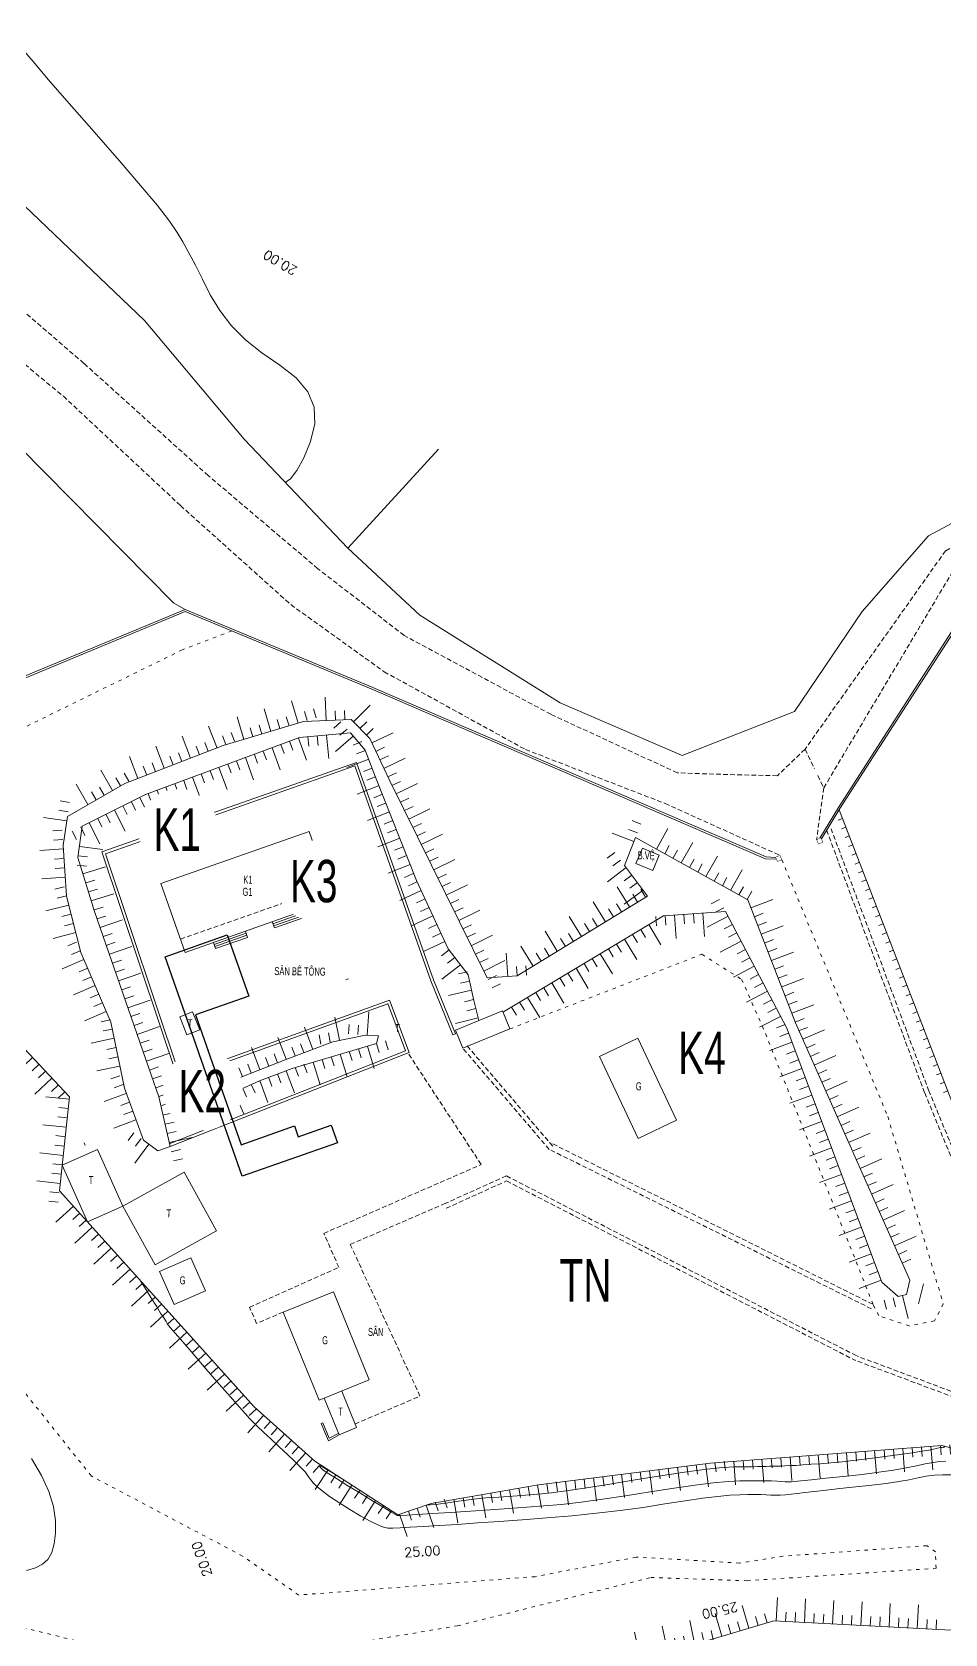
# Model space of a CAD drawing. Header units: inches. Extents: x 496359 to 501064, y 2374078 to 2377203.
# Drawn here: x 500433.3 to 500530.2, y 2376562.2 to 2376732.3 of the extents above; entities that cross this region are included whole.
import ezdxf
from ezdxf.enums import TextEntityAlignment as Align

# ---------------------------------------------------------------- set-up
doc = ezdxf.new("R2010")
doc.units = ezdxf.units.IN
doc.header["$MEASUREMENT"] = 0
doc.linetypes.add('ACAD_ISO03W100', pattern=[30, 12, -18])
doc.linetypes.add('DASHED', pattern=[0.75, 0.5, -0.25])
for name, color, linetype in [('chu', 6, 'Continuous'), ('MANH', 147, 'Continuous'), ('NOI', 2, 'Continuous'), ('rover 2', 4, 'Continuous'), ('tl', 8, 'Continuous')]:
    doc.layers.add(name, color=color, linetype=linetype)
for name, color, linetype, lineweight in [('EG Text2', 7, 'Continuous', 18), ('ISO', 252, 'Continuous', 20), ('LC Net dam 1', 30, 'Continuous', 30), ('LC Net manh', 239, 'Continuous', 5), ('manh1', 67, 'Continuous', 13)]:
    doc.layers.add(name, color=color, linetype=linetype, lineweight=lineweight)
doc.styles.add('EG Hai', font='')
doc.styles.get("Standard").update_dxf_attribs({"font": 'vnsimli.shx', "height": 2})
doc.styles.add('style1', font='')
doc.styles.get('EG Hai').set_extended_font_data('.VnArial NarrowH')
doc.styles.get('style1').set_extended_font_data('.VnAvantH')

# ---------------------------------------------------------------- blocks, each defined once
blk = doc.blocks.new('1')
at = {"layer": 'tl', "color": 250, "lineweight": 0}
blk.add_line((0, -0.5), (0, 0), dxfattribs=at)
blk = doc.blocks.new('t2')
at = {"layer": 'tl', "color": 250, "lineweight": 0}
for p, q in [((-2, 0), (-2, -1)), ((-1, 0), (-1, -1)), ((0, 0), (0, -2.5))]:
    blk.add_line(p, q, dxfattribs=at)
blk = doc.blocks.new('t1')
at = {"layer": 'tl', "color": 250, "lineweight": 0}
for p, q in [((0, 0), (0, 2.5)), ((-2, 0), (-2, 1)), ((-1, 0), (-1, 1))]:
    blk.add_line(p, q, dxfattribs=at)
blk = doc.blocks.new('Nền HT mới')
at = {"layer": 'MANH', "color": 2, "lineweight": 0}
for p, q in [((589.85, 308.36, 0.88), (586.06, 317.72, 0.4)), ((584.52, 306.2, 0.88), (580.73, 315.56, 0.4))]:
    blk.add_line(p, q, dxfattribs=at)
at = {"layer": 'MANH', "lineweight": 0, "elevation": -28.38}
for points in [[(587.58, 396.68), (576.56, 408.25), (565.98, 420.87), (552.45, 433.82), (545.47, 439.65), (534.2, 448.08), (522.05, 458.21), (507.62, 465.22), (499.18, 470.18)], [(494.67, 465.55), (501.94, 458.69), (511.73, 449.93), (522.84, 440), (535.93, 428.75), (543.69, 422.09), (549.92, 410.25), (569.09, 390.84), (570.31, 390.17)], [(682.72, 429.33), (688.05, 420.57), (682.45, 412.59), (663.97, 405.91), (649.22, 397.99), (642.18, 389.96), (635, 379.34), (623.08, 374.67), (610.14, 380.27), (595.24, 389.59), (587.58, 396.68), (597.22, 407.19)]]:
    blk.add_lwpolyline(points, dxfattribs=at)
at = {"layer": 'MANH', "color": 31, "linetype": 'DASHED', "lineweight": 0, "elevation": -28.38}
for points in [[(636.12, 375.34), (633.18, 372.53), (628.68, 372.63), (622.56, 372.83), (609.13, 379.05), (593.55, 387.42), (584.4, 394.51), (572.76, 404.4), (559.56, 416.32), (547.69, 426.57), (540.15, 432.89), (527.77, 444.23), (515.56, 454.48), (506.32, 462.85), (498.89, 468.98)], [(496.12, 465.96), (503.21, 459.55), (512.72, 451.04), (524.41, 440.99), (537.44, 429.7), (544.63, 423.4), (557.38, 412.82), (569.81, 401.22), (581.52, 390.7), (591.44, 383.57), (606.44, 375.31), (621.26, 369.58), (633.45, 364.07)]]:
    blk.add_lwpolyline(points, dxfattribs=at)
at = {"layer": 'MANH', "color": 4, "lineweight": 0, "elevation": -28.38}
for points in [[(757.38, 324), (747.08, 358.43), (737.02, 396.25), (743.94, 407.46), (751.11, 414.41), (756.41, 419.73), (748.14, 434.14), (724.17, 423.16), (706.08, 415.01), (686.91, 406.68), (679.5, 403.63), (654.86, 392.76), (639.66, 369.15), (637.68, 365.88)], [(757.19, 323.94), (746.89, 358.37), (736.81, 396.28), (743.79, 407.59), (750.97, 414.55), (756.16, 419.76), (748.05, 433.88), (724.26, 422.98), (706.16, 414.83), (686.99, 406.5), (679.58, 403.44), (654.99, 392.6), (639.82, 369.04), (637.87, 365.81)], [(633.09, 363.65), (631.92, 363.71), (590.31, 381.65), (570.31, 389.96), (546.37, 380.02), (500.83, 381.08), (469.76, 381.73), (437.99, 383.18), (433.69, 383.68), (421.23, 382.42), (376.21, 378.38), (371.61, 378.83)], [(633, 363.85), (631.98, 363.91), (590.23, 381.9), (570.31, 390.17), (546.33, 380.22), (500.83, 381.28), (469.77, 381.93), (438.01, 383.38), (433.69, 383.88), (421.21, 382.62), (376.22, 378.58), (371.63, 379.03)]]:
    blk.add_lwpolyline(points, dxfattribs=at)
at = {"layer": 'MANH', "color": 3, "linetype": 'DASHED', "lineweight": 0, "elevation": -28.38}
for points in [[(637.47, 372.55), (638.11, 371.25), (652.27, 395.01), (664.93, 401.34), (684.13, 409.74), (691.79, 414.17), (692.92, 419.79), (685.68, 431.22)], [(683.94, 430.13), (690.12, 420), (689.54, 416.29), (683.13, 411.63), (664.14, 403.23), (651.03, 396.41), (636.12, 375.34), (637.11, 373.29)], [(638.11, 371.25), (637.35, 365.74)], [(580.73, 315.56), (577.89, 314.36), (577.14, 316.08), (586.63, 320.32), (585.03, 323.93), (601.74, 331.24), (593.96, 343.08)], [(588.34, 303.68), (595.24, 306.64), (587.84, 322.75), (597.8, 327.05)]]:
    blk.add_lwpolyline(points, dxfattribs=at)
at = {"layer": 'MANH', "color": 2, "linetype": 'ACAD_ISO03W100', "lineweight": 0, "ltscale": 0.03, "elevation": -28.38}
for points in [[(575.28, 387.9), (570.01, 385.9), (546.85, 374.52), (543.13, 366.07), (541.52, 354.73), (548.02, 345.3)], [(633.65, 363.61), (644.91, 336.32), (650.8, 316.43), (649.86, 314.65), (647.18, 314.09), (643.96, 315.19), (643.35, 316.37)], [(604.78, 345.64), (625.17, 353.56), (625.17, 353.56), (629.39, 350.9), (631.92, 345.15), (643.35, 316.37)], [(506.12, 279.04), (507, 285.58), (511.12, 289.4), (520.38, 290.38), (548.7, 283.13), (563.38, 279.54)], [(574.94, 278.17), (599.22, 282.25), (619.75, 287.38), (629.96, 287.04), (650.03, 288.36), (649.97, 290.11), (649.07, 290.76), (633.76, 289.64), (629.18, 288.91), (618.2, 289.55), (607.48, 287.47), (582.37, 285.52), (576.41, 289.65), (560.34, 298.17), (551.5, 309.25)]]:
    blk.add_lwpolyline(points, dxfattribs=at)
at = {"layer": 'MANH', "color": 2, "lineweight": 0, "elevation": -28.38}
for points in [[(604.09, 347.44), (621.09, 357.65), (627.69, 358.1), (634.17, 345.72), (644.27, 318.75), (646, 317.21), (646.88, 317.43), (647.25, 318.94), (635.12, 346.28), (630.06, 359.33), (618.13, 365.95), (616.97, 362.98), (619.39, 359.75), (605.55, 351.27), (602.37, 351.05), (592.04, 371.98), (589.92, 376.48), (587.93, 378.5), (582.89, 378.28), (574.36, 375.72), (563.91, 371.71), (557.82, 368.21), (557.36, 365.13), (557.71, 359.72), (559.25, 353.74), (562.43, 346.34), (563.87, 339.33), (565.87, 333.84), (567.42, 332.68), (568.71, 333.15), (567.51, 338.42), (566.71, 340.75), (560.69, 358.11), (558.93, 363.83), (559.37, 367.16), (566.1, 370.52), (582.45, 376.57), (587.85, 377.08), (589.43, 375.25), (590.53, 372.39), (594.86, 361.4), (598.24, 354.15), (600.36, 351.37), (600.95, 348.67), (601.5, 346.54)], [(596.66, 350.84), (588.49, 373.94), (561.48, 364.43), (569.57, 340.28), (591.84, 348.31)], [(596.38, 350.74), (588.31, 373.56), (561.86, 364.24), (569.75, 340.67), (591.73, 348.6)], [(639.75, 368.92), (657.66, 322.53)], [(567.73, 361.07), (583.47, 366.61)], [(586.04, 359.3), (583.47, 366.61)], [(618.16, 363.2), (618.85, 364.85)], [(618.85, 364.85), (620.65, 364.1)], [(619.97, 362.45), (620.65, 364.1)], [(619.97, 362.45), (618.16, 363.2)], [(570.3, 353.76), (567.73, 361.07)], [(570.3, 353.76), (586.04, 359.3)], [(579.62, 356.8), (583.01, 357.99)], [(579.7, 356.58), (583.09, 357.77)], [(579.78, 356.36), (583.16, 357.55)], [(583.16, 357.55), (582.93, 358.2)], [(573.39, 354.61), (576.79, 355.8)], [(573.46, 354.39), (576.86, 355.58)], [(576.94, 355.36), (576.71, 356.02)], [(579.78, 356.36), (579.55, 357.01)], [(573.54, 354.17), (573.31, 354.82)], [(573.54, 354.17), (576.94, 355.36)], [(587.38, 350.85), (587.66, 350.96)], [(596.38, 350.74), (598.73, 345.01)], [(596.66, 350.85), (599, 345.12)], [(569.74, 346.91), (571.1, 347.44)], [(571.1, 347.44), (571.85, 345.54)], [(591.73, 348.6), (592.01, 348.7)], [(591.84, 348.32), (593.71, 343.31)], [(592.01, 348.7), (594.1, 343.14)], [(599, 345.52), (604, 347.56)], [(604, 347.56), (604.78, 345.64)], [(656.02, 299.98), (650.64, 301.41), (626.07, 299.54), (607.83, 297.22), (596.41, 295.24), (592.88, 294.03), (584.07, 299.72), (577.63, 305.49), (556.96, 328.45), (558.04, 338.43), (550.52, 346.38), (548.02, 345.3), (543.03, 343.85), (539.45, 342.24), (510.91, 324.22), (500.06, 320.67), (471.19, 305.87), (467.42, 308.85), (458.93, 320.65), (458.93, 320.65)], [(569.74, 346.91), (570.49, 345.01)], [(570.49, 345.01), (571.85, 345.54)], [(599, 345.52), (599.78, 343.6)], [(599.78, 343.6), (604.78, 345.64)], [(598.73, 345.01), (599, 345.12)], [(614.29, 342.7), (618.38, 344.64)], [(618.38, 344.64), (622.49, 335.94)], [(593.71, 343.31), (568.6, 333.43)], [(593.82, 343.03), (568.71, 333.15)], [(593.82, 343.03), (594.1, 343.14)], [(614.29, 342.7), (618.4, 334)], [(618.4, 334), (622.49, 335.94)], [(559.6, 333.54), (559.71, 333.26)], [(557.26, 331.17), (561.02, 332.85)], [(563.69, 326.82), (561.02, 332.85)], [(559.93, 325.15), (557.26, 331.17)], [(563.69, 326.82), (570.22, 330.42)], [(573.65, 324.18), (570.22, 330.42)], [(559.93, 325.15), (563.69, 326.82)], [(567.13, 320.59), (563.69, 326.82)], [(567.13, 320.59), (573.65, 324.18)], [(567.6, 319.88), (570.92, 321.34)], [(567.6, 319.88), (569.14, 316.38)], [(570.92, 321.34), (572.46, 317.84)], [(569.14, 316.38), (572.46, 317.84)], [(580.73, 315.56), (586.06, 317.72)], [(584.52, 306.2), (589.85, 308.36)], [(588.49, 303.32), (586.65, 302.52), (585.07, 306.43)], [(588.49, 303.32), (586.93, 307.18)], [(584.74, 303.74), (584.92, 303.82)], [(586.65, 302.52), (585.51, 301.89), (584.74, 303.74)], [(586.56, 302.69), (585.61, 302.18), (584.92, 303.82)], [(658.36, 281.44), (632.8, 282.78), (625.21, 280.53), (608.28, 277), (578.49, 264.79), (572.14, 262.91), (567.8, 261.93), (542.34, 270.36), (534.95, 275.68), (528.16, 278.52), (514.56, 274.84), (513.91, 262.21), (513.22, 257.54), (510.32, 252.82), (504.11, 250.7), (493.11, 257.85), (486.99, 259.93), (483.69, 268.79), (483.69, 268.79), (483.69, 268.79)]]:
    blk.add_lwpolyline(points, dxfattribs=at)
at = {"layer": 'MANH', "color": 4, "lineweight": 0, "const_width": 0.05, "elevation": -28.38}
for points in [[(637.55, 365.28), (638.01, 365.48), (637.81, 365.94), (637.35, 365.74)], [(633.19, 363.42), (633.65, 363.61), (633.45, 364.07), (632.99, 363.87)]]:
    blk.add_lwpolyline(points, close=True, dxfattribs=at)
at = {"layer": 'MANH', "color": 5, "linetype": 'DASHED', "lineweight": 0, "elevation": -28.38}
for points in [[(657.88, 316.89), (648.81, 338.87), (638.42, 366.72)], [(658.32, 317.16), (649.27, 339.05), (638.89, 366.89)], [(609.33, 333.18), (600.16, 343.93)], [(608.95, 332.85), (599.78, 343.6)], [(609.34, 333.43), (643.35, 316.37)], [(643.18, 315.92), (608.95, 332.85)], [(597.8, 327.05), (604.42, 330.03), (641.61, 310.91)], [(598.01, 326.59), (604.43, 329.49), (641.42, 310.45)], [(656.44, 294.93), (655.84, 296.71), (656.3, 298.87), (654.97, 304.16), (653.42, 305.96), (641.44, 310.45)], [(656.91, 295.09), (656.36, 296.74), (656.81, 298.88), (655.42, 304.4), (653.72, 306.38), (641.61, 310.91)]]:
    blk.add_lwpolyline(points, dxfattribs=at)
at = {"layer": 'MANH', "color": 2, "linetype": 'DASHED', "lineweight": 0, "elevation": -28.38}
blk.add_lwpolyline([(569.8, 355.17), (585.55, 360.71)], dxfattribs=at)
at = {"layer": 'MANH', "color": 2, "lineweight": 0, "elevation": -28.38}
blk.add_lwpolyline([(572.99, 339.25), (581.1, 342.43), (585.99, 344.28), (589.45, 344.99), (590.82, 344.89), (590.61, 344.1), (587.52, 343.18), (581.67, 341.43), (578.2, 340.14), (574.14, 338.28), (572.3, 337.73), (571.61, 338.25)], close=True, dxfattribs=at)
at = {"layer": 'manh1', "lineweight": 0, "elevation": -28.38}
for points in [[(580.93, 403.66), (581.49, 404.05), (582.17, 404.94), (582.9, 406.28), (583.62, 408.02), (584.07, 409.9), (583.99, 411.68), (583.34, 413.31), (582.11, 414.78), (580.36, 416.12), (578.45, 417.42), (576.72, 418.82), (575.23, 420.32), (573.99, 421.92), (572.98, 423.61), (572.14, 425.26), (571.39, 426.75), (570.7, 428.07), (570.07, 429.21), (569.46, 430.23), (568.64, 431.42), (567.36, 433.07), (565.58, 435.21), (563.32, 437.85), (560.65, 440.91), (558, 443.93), (555.81, 446.44), (554.16, 448.36), (553.05, 449.69)], [(651.61, 298.3), (650.72, 298.3), (649.85, 298.25), (648.99, 298.14), (648.13, 297.97), (647.19, 297.77), (646.06, 297.58), (644.73, 297.38), (643.2, 297.19), (641.51, 297), (639.83, 296.83), (638.36, 296.67), (637.11, 296.53), (636.09, 296.41), (635.29, 296.31), (634.63, 296.22), (634.03, 296.17), (633.48, 296.13), (632.97, 296.13), (632.5, 296.14), (632, 296.16), (631.43, 296.18), (630.78, 296.19), (630.04, 296.19), (629.19, 296.17), (628.15, 296.12), (626.85, 296), (625.26, 295.8), (623.39, 295.53), (621.24, 295.19), (618.92, 294.83), (616.49, 294.5), (613.97, 294.2), (611.37, 293.94), (608.71, 293.71), (606.1, 293.51), (603.64, 293.33), (601.34, 293.17), (599.22, 293.02), (597.29, 292.9), (595.6, 292.8), (594.21, 292.72), (593.12, 292.66), (592.34, 292.62), (591.83, 292.62), (591.38, 292.71), (590.76, 292.96), (589.96, 293.35), (588.95, 293.91), (587.78, 294.61), (586.62, 295.34), (585.63, 296), (584.85, 296.57), (584.28, 297.05), (583.9, 297.44), (583.64, 297.77), (583.44, 298.04), (583.27, 298.28), (583.14, 298.47), (583.01, 298.63), (582.82, 298.85), (582.46, 299.22), (581.91, 299.75), (581.19, 300.44), (580.3, 301.26), (579.4, 302.1), (578.63, 302.82), (577.99, 303.42), (577.5, 303.9), (577.13, 304.28), (576.7, 304.75), (576.03, 305.49), (575.11, 306.55), (573.93, 307.91), (572.53, 309.52), (571.16, 311.12), (570.05, 312.4), (569.25, 313.33), (568.75, 313.91), (568.54, 314.16), (568.44, 314.3), (568.28, 314.55), (568.03, 314.94), (567.69, 315.47), (567.25, 316.18), (566.66, 317.12), (565.88, 318.39), (565.62, 318.83)], [(650.92, 301.34), (650.92, 301.33), (650.92, 301.29), (650.92, 301.27), (650.92, 301.24), (650.91, 301.22), (650.89, 301.21), (650.85, 301.21), (650.81, 301.2), (650.75, 301.21), (650.66, 301.2), (650.52, 301.18), (650.33, 301.14), (650.08, 301.09), (649.75, 301.01), (649.26, 300.91), (648.51, 300.79), (647.48, 300.63), (646.17, 300.44), (644.63, 300.23), (643.01, 300.02), (641.49, 299.84), (640.1, 299.68), (638.86, 299.56), (637.75, 299.47), (636.76, 299.4), (635.9, 299.34), (635.14, 299.29), (634.5, 299.26), (633.97, 299.24), (633.51, 299.22), (633.08, 299.21), (632.69, 299.2), (632.33, 299.19), (631.99, 299.18), (631.6, 299.17), (631.07, 299.16), (630.42, 299.15), (629.61, 299.14), (628.64, 299.12), (627.38, 299.05), (625.7, 298.87), (623.57, 298.6), (621.02, 298.22), (618.09, 297.75), (615.19, 297.27), (612.71, 296.87), (610.71, 296.57), (609.19, 296.37), (608.13, 296.25), (607.28, 296.18), (606.44, 296.12), (605.55, 296.06), (604.6, 296), (603.61, 295.93), (602.58, 295.86), (601.52, 295.76), (600.43, 295.63), (599.32, 295.48), (598.2, 295.32), (597.17, 295.18), (596.35, 295.1), (596, 295.1)], [(586.73, 298), (586.03, 298.45), (585.36, 298.86), (584.9, 299.13), (584.65, 299.25), (584.58, 299.24), (584.62, 299.16), (584.68, 299.08), (584.73, 299.01), (584.78, 298.94), (584.85, 298.87), (585.07, 298.71), (585.57, 298.38), (586.38, 297.88), (587.48, 297.2), (588.84, 296.36), (590.19, 295.53), (591.29, 294.87), (592.08, 294.38), (592.58, 294.09), (592.83, 293.98), (593.15, 293.98), (593.84, 294.01), (594.97, 294.08), (596.53, 294.18), (598.49, 294.3), (600.61, 294.43), (602.69, 294.57), (604.68, 294.7), (606.58, 294.84), (608.4, 294.98), (610.28, 295.15), (612.34, 295.39), (614.6, 295.69), (617.05, 296.05), (619.67, 296.47), (622.22, 296.87), (624.47, 297.2), (626.38, 297.44), (627.95, 297.59), (629.19, 297.65), (630.21, 297.66), (631.11, 297.66), (631.89, 297.65), (632.57, 297.63), (633.15, 297.6), (633.63, 297.58), (634.02, 297.55), (634.31, 297.54), (634.51, 297.54), (634.67, 297.54), (634.98, 297.58), (635.68, 297.65), (636.79, 297.76), (638.31, 297.92), (640.19, 298.11), (642.17, 298.33), (643.96, 298.55), (645.52, 298.78), (646.85, 299.01), (647.95, 299.25), (648.89, 299.45), (649.71, 299.6), (650.44, 299.7), (651.08, 299.74)]]:
    blk.add_lwpolyline(points, dxfattribs=at)
at = {"layer": 'manh1', "color": 1, "lineweight": 0, "elevation": -28.38}
blk.add_lwpolyline([(553.45, 288.12), (554.42, 288.42), (555.17, 288.8), (555.72, 289.31), (556.14, 290.02), (556.41, 290.95), (556.55, 292.08), (556.54, 293.42), (556.32, 294.91), (555.83, 296.52), (555.05, 298.22), (554, 300.03)], dxfattribs=at)
at = {"layer": 'rover 2', "color": 1, "lineweight": 0, "elevation": -28.38}
blk.add_lwpolyline([(648.71, 318.55), (648.16, 316.46)], dxfattribs=at)
at = {"layer": 'NOI', "color": 2, "lineweight": 0}
for name, p, rotation in [('t2', (582.3, 378.1, -28.38), 196.6854583222697), ('t2', (579.42, 377.24, -28.38), 196.6854583222697), ('t2', (585.27, 378.38, -28.38), 182.4796631502057), ('t2', (588.17, 378.26, -28.38), 134.5268346324166), ('t2', (573.69, 375.47, -28.38), 200.981848997184), ('t2', (576.55, 376.38, -28.38), 196.6854583222697), ('t2', (588.15, 376.73, -28.38), 310.7742636632265), ('t2', (568.09, 373.32, -28.38), 200.981848997184), ('t2', (570.89, 374.39, -28.38), 200.981848997184), ('t2', (582.34, 376.53, -28.38), 20.31840348516633), ('t2', (585.32, 376.84, -28.38), 5.407588205140322), ('t2', (589.8, 374.28, -28.38), 291.0218981721798), ('t2', (590.13, 376.02, -28.38), 115.3088777920212), ('t2', (565.29, 372.24, -28.38), 200.981848997184), ('t2', (576.71, 374.45, -28.38), 20.31840348516633), ('t2', (579.53, 375.49, -28.38), 20.31840348516633), ('t2', (591.41, 373.31, -28.38), 115.3088777920212), ('t2', (559.99, 369.46, -28.38), 209.9105366242062), ('t2', (562.59, 370.95, -28.38), 209.9105366242062), ('t2', (573.9, 373.41, -28.38), 20.31840348516633), ('t2', (590.89, 371.48, -28.38), 291.5205876988617), ('t2', (568.27, 371.32, -28.38), 20.31840348516633), ('t2', (571.09, 372.36, -28.38), 20.31840348516633), ('t2', (592.72, 370.61, -28.38), 116.2727847246649), ('t2', (557.75, 367.72, -28.38), 261.4941512278587), ('t2', (565.49, 370.21, -28.38), 26.52764187647233), ('t2', (591.99, 368.69, -28.38), 291.5205876988617), ('t2', (560.12, 367.53, -28.38), 26.52764187647233), ('t2', (562.81, 368.87, -28.38), 26.52764187647233), ('t2', (593.09, 365.9, -28.38), 291.5205876988617), ('t2', (594.05, 367.92, -28.38), 116.2727847246649), ('t2', (617.96, 365.53, -28.38), 248.6859579013175), ('1', (640.11, 367.99, -2.53), 291.1024921645667), ('t2', (557.39, 364.75, -28.38), 273.7273912833717), ('t2', (595.38, 365.23, -28.38), 116.2727847246649), ('t2', (620.35, 364.72, -28.38), 150.9587793513257), ('1', (640.47, 367.06, -2.53), 291.1024921645667), ('1', (640.83, 366.13, -2.53), 291.1024921645667), ('t2', (559.09, 365.02, -28.38), 82.5459147873548), ('t2', (594.19, 363.11, -28.38), 291.5205876988617), ('t2', (617.13, 362.77, -28.38), 306.8955585444397), ('t2', (622.98, 363.26, -28.38), 150.9587793513257), ('1', (641.19, 365.19, -2.53), 291.1024921645667), ('1', (641.55, 364.26, -2.53), 291.1024921645667), ('t2', (557.58, 361.75, -28.38), 273.7273912833717), ('t2', (559.46, 362.11, -28.38), 107.1193207984398), ('t2', (596.7, 362.54, -28.38), 116.2727847246649), ('t2', (625.6, 361.81, -28.38), 150.9587793513257), ('t2', (628.22, 360.35, -28.38), 150.9587793513257), ('1', (641.91, 363.33, -2.53), 291.1024921645667), ('1', (642.27, 362.39, -2.53), 291.1024921645667), ('t2', (557.95, 358.79, -28.38), 284.4227865665783), ('t2', (595.35, 360.34, -28.38), 294.9911821926487), ('t2', (598.03, 359.85, -28.38), 116.2727847246649), ('t2', (618.93, 360.37, -28.38), 306.8955585444397), ('t2', (617.49, 358.59, -28.38), 211.522817806732), ('1', (642.63, 361.46, -2.53), 291.1024921645667), ('t2', (560.34, 359.24, -28.38), 107.1193207984398), ('t2', (596.62, 357.63, -28.38), 294.9911821926487), ('t2', (614.93, 357.02, -28.38), 211.522817806732), ('t2', (627.95, 357.61, -28.38), 297.6012814324785), ('t2', (630.38, 358.49, -28.38), 111.1910324685914), ('1', (642.99, 360.53, -2.53), 291.1024921645667), ('1', (643.35, 359.6, -2.53), 291.1024921645667), ('t2', (558.7, 355.88, -28.38), 284.4227865665783), ('t2', (599.36, 357.16, -28.38), 116.2727847246649), ('t2', (612.38, 355.45, -28.38), 211.522817806732), ('t2', (622.27, 357.73, -28.38), 3.979125743350246), ('t2', (625.26, 357.94, -28.38), 3.979125743350246), ('1', (643.71, 358.66, -2.53), 291.1024921645667), ('1', (644.07, 357.73, -2.53), 291.1024921645667), ('t2', (561.28, 356.4, -28.38), 109.1155337056725), ('t2', (597.89, 354.91, -28.38), 294.9911821926487), ('t2', (600.69, 354.47, -28.38), 116.2727847246649), ('t2', (609.82, 353.88, -28.38), 211.522817806732), ('t2', (619.53, 356.71, -28.38), 30.97870162129023), ('t2', (629.34, 354.95, -28.38), 297.6012814324785), ('t2', (631.47, 355.69, -28.38), 111.1910324685914), ('1', (644.43, 356.8, -2.53), 291.1024921645667), ('1', (644.79, 355.86, -2.53), 291.1024921645667), ('t2', (559.56, 353.02, -28.38), 293.250111715155), ('t2', (562.27, 353.56, -28.38), 109.1155337056725), ('t2', (599.55, 352.43, -28.38), 307.3713362882133), ('t2', (607.26, 352.31, -28.38), 211.522817806732), ('t2', (616.96, 355.17, -28.38), 30.97870162129023), ('t2', (630.73, 352.29, -28.38), 297.6012814324785), ('1', (645.15, 354.93, -2.53), 291.1024921645667), ('1', (645.51, 354, -2.53), 291.1024921645667), ('t2', (602.02, 351.78, -28.38), 116.2727847246649), ('t2', (604.56, 351.2, -28.38), 183.8816060430547), ('t2', (614.38, 353.62, -28.38), 30.97870162129023), ('t2', (632.55, 352.9, -28.38), 111.1910324685914), ('1', (645.87, 353.07, -2.53), 291.1024921645667), ('t2', (560.75, 350.26, -28.38), 293.250111715155), ('t2', (563.25, 350.73, -28.38), 109.1155337056725), ('t2', (600.72, 349.74, -28.38), 282.3748393282578), ('t2', (609.24, 350.53, -28.38), 30.97870162129023), ('t2', (611.81, 352.08, -28.38), 30.97870162129023), ('t2', (632.12, 349.63, -28.38), 297.6012814324785), ('t2', (633.64, 350.1, -28.38), 111.1910324685914), ('1', (646.23, 352.13, -2.53), 291.1024921645667), ('1', (646.59, 351.2, -2.53), 291.1024921645667), ('t2', (561.93, 347.5, -28.38), 293.250111715155), ('t2', (601.42, 346.82, -28.38), 284.3112758527118), ('t2', (606.67, 348.99, -28.38), 30.97870162129023), ('t2', (633.51, 346.97, -28.38), 297.6012814324785), ('1', (646.95, 350.27, -2.53), 291.1024921645667), ('1', (647.32, 349.33, -2.53), 291.1024921645667), ('t2', (564.23, 347.89, -28.38), 109.1155337056725), ('t1', (589.63, 344.97, -28.38), 355.8023323478207), ('t2', (634.72, 347.3, -28.38), 111.1910324685914), ('1', (647.68, 348.4, -2.53), 291.1024921645667), ('1', (648.04, 347.47, -2.53), 291.1024921645667), ('t2', (562.78, 344.64, -28.38), 281.570572992176), ('t2', (565.21, 345.06, -28.38), 109.1155337056725), ('t1', (583.85, 343.47, -28.38), 20.71023093083067), ('t1', (586.69, 344.43, -28.38), 11.49127799604195), ('t2', (634.72, 344.24, -28.38), 290.5390294005236), ('t2', (635.89, 344.54, -28.38), 113.9204649773509), ('1', (648.4, 346.53, -2.53), 291.1024921645667), ('1', (648.76, 345.6, -2.53), 291.1024921645667), ('t2', (563.38, 341.7, -28.38), 281.570572992176), ('t1', (578.25, 341.32, -28.38), 21.40382912537294), ('t1', (581.05, 342.41, -28.38), 21.40382912537294), ('t1', (589.66, 343.82, -28.38), 196.51653324858), ('1', (649.12, 344.67, -2.53), 291.1024921645667), ('1', (649.48, 343.74, -2.53), 291.1024921645667), ('t1', (554.1, 342.6, -28.38), 133.4600777669346), ('t2', (566.2, 342.22, -28.38), 109.1155337056725), ('t1', (575.46, 340.22, -28.38), 21.40382912537294), ('t1', (583.91, 342.1, -28.38), 196.6978154806596), ('t1', (586.78, 342.96, -28.38), 196.6978154806596), ('t2', (635.78, 341.43, -28.38), 290.5390294005236), ('t2', (637.1, 341.8, -28.38), 113.9204649773509), ('1', (649.84, 342.8, -2.53), 291.1024921645667), ('t1', (556.16, 340.42, -28.38), 133.4600777669346), ('t2', (564.06, 338.79, -28.38), 290.0218001706747), ('t1', (578.23, 340.16, -28.38), 200.3313390438673), ('t1', (581.05, 341.2, -28.38), 200.3313390438673), ('t2', (636.83, 338.62, -28.38), 290.5390294005236), ('1', (650.2, 341.87, -2.53), 291.1024921645667), ('1', (650.56, 340.94, -2.53), 291.1024921645667), ('t2', (567.18, 339.39, -28.38), 109.1155337049751), ('t1', (575.51, 338.91, -28.38), 204.6162546357414), ('t2', (638.32, 339.06, -28.38), 113.9204649773509), ('1', (650.92, 340, -2.53), 291.1024921645667), ('1', (651.28, 339.07, -2.53), 291.1024921645667), ('t1', (558.01, 338.17, -28.38), 83.82412945203217), ('t2', (565.09, 335.97, -28.38), 290.0218001706747), ('t2', (567.95, 336.49, -28.38), 102.7821619854495), ('t1', (572.71, 337.85, -28.38), 196.9005055040248), ('t2', (637.88, 335.81, -28.38), 290.5390294005236), ('t2', (639.54, 336.31, -28.38), 113.9204649773509), ('t1', (557.69, 335.19, -28.38), 83.82412945203217), ('t2', (566.45, 333.4, -28.38), 323.3528787650259), ('t2', (568.62, 333.57, -28.38), 102.7821619854495), ('t2', (638.93, 333, -28.38), 290.5390294005236), ('t2', (640.75, 333.57, -28.38), 113.9204649773509), ('t1', (557.37, 332.21, -28.38), 83.82412945203217), ('t2', (639.99, 330.19, -28.38), 290.5390294005236), ('t2', (641.97, 330.83, -28.38), 113.9204649773509), ('t1', (557.05, 329.23, -28.38), 83.82412945203217), ('t2', (641.04, 327.38, -28.38), 290.5390294005236), ('t2', (643.19, 328.09, -28.38), 113.9204649773509), ('t1', (558.45, 326.8, -28.38), 131.9829789820068), ('t2', (642.09, 324.57, -28.38), 290.5390294005236), ('t2', (644.4, 325.34, -28.38), 113.9204649773509), ('t1', (560.45, 324.57, -28.38), 131.9829789820068), ('t2', (643.14, 321.76, -28.38), 290.5390294005236), ('t2', (645.62, 322.6, -28.38), 113.9204649773509), ('t1', (562.46, 322.34, -28.38), 131.9829789820068), ('t1', (564.47, 320.11, -28.38), 131.9829789820068), ('t2', (644.2, 318.95, -28.38), 290.5390294005236), ('t1', (566.47, 317.88, -28.38), 131.9829789820068), ('t2', (646.46, 317.32, -28.38), 13.67430362225953), ('t1', (568.48, 315.65, -28.38), 131.9829789820068), ('t1', (570.49, 313.42, -28.38), 131.9829789820068), ('t1', (572.49, 311.19, -28.38), 131.9829789820068), ('t1', (574.5, 308.96, -28.38), 131.9829789820068), ('t1', (576.51, 306.73, -28.38), 131.9829789820068), ('t1', (578.62, 304.6, -28.38), 138.2046679621833), ('t1', (580.85, 302.6, -28.38), 138.2046679621833), ('t1', (646.5, 301.09, -28.38), 184.3479560549233), ('t1', (649.49, 301.32, -28.38), 184.3479560549233), ('t1', (583.09, 300.6, -28.38), 138.2046679621833), ('t1', (625.56, 299.48, -28.38), 187.2541615785083), ('t1', (628.55, 299.73, -28.38), 184.3479560549233), ('t1', (631.54, 299.96, -28.38), 184.3479560549233), ('t1', (634.53, 300.18, -28.38), 184.3479560549233), ('t1', (637.52, 300.41, -28.38), 184.3479560549233), ('t1', (640.51, 300.64, -28.38), 184.3479560549233), ('t1', (643.51, 300.87, -28.38), 184.3479560549233), ('t1', (585.48, 298.81, -28.38), 147.1210043032378), ('t1', (610.68, 297.58, -28.38), 187.2541615785083), ('t1', (613.66, 297.96, -28.38), 187.2541615785083), ('t1', (616.63, 298.34, -28.38), 187.2541615785083), ('t1', (619.61, 298.72, -28.38), 187.2541615785083), ('t1', (622.58, 299.1, -28.38), 187.2541615785083), ('t1', (588, 297.18, -28.38), 147.1210043032378), ('t1', (601.79, 296.17, -28.38), 189.8352299927424), ('t1', (604.75, 296.68, -28.38), 189.8352299927424), ('t1', (607.71, 297.2, -28.38), 189.8352299927424), ('t1', (590.52, 295.55, -28.38), 147.1210043032378), ('t1', (593.06, 294.1, -28.38), 198.842590695885), ('t1', (595.9, 295.07, -28.38), 198.842590695885), ('t1', (598.84, 295.66, -28.38), 189.8352299927424), ('t2', (627.3, 281.15, -28.38), 196.5310652792828), ('t2', (630.17, 282, -28.38), 196.5310652792828), ('t2', (633.06, 282.77, -28.38), 176.9853807551361), ('t2', (636.05, 282.61, -28.38), 176.9853807551361), ('t2', (639.05, 282.45, -28.38), 176.9853807551361), ('t2', (642.05, 282.3, -28.38), 176.9853807551361), ('t2', (645.04, 282.14, -28.38), 176.9853807551361), ('t2', (648.04, 281.98, -28.38), 176.9853807551361), ('t2', (621.47, 279.75, -28.38), 191.766549618578), ('t2', (624.4, 280.36, -28.38), 191.766549618578), ('t2', (618.53, 279.14, -28.38), 191.766549618578)]:
    blk.add_blockref(name, p, dxfattribs=dict(at, rotation=rotation))
at = {"layer": 'chu', "color": 6, "lineweight": 0, "style": 'style1', "width": 0.7}
for s, p in [('b.vÖ', (618.35, 363.65, -28.38)), ('k1', (576.48, 361.07, -28.38)), ('g1', (576.39, 359.78, -28.38)), ('s©n bª t«ng', (579.78, 351.36, -28.38)), ('t', (570.59, 345.82, -28.38)), ('t', (592.6, 345.31, -28.38)), ('g', (618.15, 339.12, -28.38)), ('t', (560.07, 329.17, -28.38)), ('t', (568.33, 325.62, -28.38)), ('g', (569.72, 318.52, -28.38)), ('g', (584.85, 312.16, -28.38)), ('s©n', (589.72, 313.04, -28.38)), ('t', (586.57, 304.58, -28.38))]:
    blk.add_text(s, height=0.85, rotation=359.2672, dxfattribs=at).set_placement(p)
at = {"layer": 'manh1', "lineweight": 0}
for s, rotation, p in [('20.00', 149.4325, (580.39, 427.01, -28.38)), ('20.00', 109.4888, (572.08, 289.35, -28.38)), ('25.00', 3.7951, (595.49, 290.15, -28.38)), ('25.00', 192.8626, (627.08, 283.86, -28.38))]:
    blk.add_text(s, height=1, rotation=rotation, dxfattribs=at).set_placement(p, align=Align.MIDDLE)

msp = doc.modelspace()

# ---------------------------------------------------------------- block references
at = {"layer": 'LC Net manh'}
msp.add_blockref('Nền HT mới', (499879.2, 2376280.77, 2.92), dxfattribs=at)

# ---------------------------------------------------------------- next in the draw order: wipeouts: each hides what was drawn before it
at = {"ltscale": 500}
for points, z in [([(500445.76, 2376644.63), (500445.29, 2376645.18), (500445.04, 2376645.58), (500444.81, 2376646.07), (500444.64, 2376646.6), (500444.54, 2376647.09), (500444.51, 2376647.53), (500444.53, 2376648.06), (500444.59, 2376648.46), (500444.75, 2376649.04), (500444.88, 2376649.35), (500445.1, 2376649.79), (500445.37, 2376650.18), (500445.75, 2376650.62), (500446.15, 2376650.98), (500446.62, 2376651.3), (500447.08, 2376651.53), (500447.51, 2376651.69), (500447.91, 2376651.79), (500448.41, 2376651.86), (500448.85, 2376651.87), (500449.26, 2376651.84), (500449.8, 2376651.74), (500450.21, 2376651.61), (500450.59, 2376651.45), (500451.18, 2376651.1), (500451.44, 2376650.9), (500451.74, 2376650.64), (500451.99, 2376650.36), (500452.26, 2376650.01), (500452.5, 2376649.6), (500452.66, 2376649.26), (500452.79, 2376648.91), (500452.91, 2376648.45), (500452.97, 2376648.05), (500452.98, 2376647.47), (500452.93, 2376646.92), (500452.83, 2376646.49), (500452.71, 2376646.14), (500452.52, 2376645.69), (500452.3, 2376645.31), (500452.09, 2376645.02), (500451.75, 2376644.64), (500451.49, 2376644.4), (500451.08, 2376644.09), (500450.8, 2376643.92), (500450.55, 2376643.8), (500450.25, 2376643.67), (500449.9, 2376643.55), (500449.57, 2376643.47), (500449.22, 2376643.42), (500448.87, 2376643.4), (500448.58, 2376643.4), (500448.15, 2376643.44), (500447.78, 2376643.51), (500447.38, 2376643.62), (500446.98, 2376643.78), (500446.51, 2376644.04), (500446.29, 2376644.18), (500445.98, 2376644.42)], -318.22), ([(500460.25, 2376639.17), (500459.78, 2376639.72), (500459.53, 2376640.12), (500459.3, 2376640.62), (500459.13, 2376641.14), (500459.04, 2376641.64), (500459, 2376642.08), (500459.02, 2376642.6), (500459.08, 2376643.01), (500459.24, 2376643.58), (500459.37, 2376643.9), (500459.59, 2376644.33), (500459.86, 2376644.73), (500460.24, 2376645.16), (500460.64, 2376645.52), (500461.11, 2376645.84), (500461.57, 2376646.07), (500462, 2376646.23), (500462.4, 2376646.33), (500462.9, 2376646.4), (500463.34, 2376646.41), (500463.75, 2376646.38), (500464.29, 2376646.28), (500464.7, 2376646.15), (500465.08, 2376645.99), (500465.67, 2376645.65), (500465.93, 2376645.45), (500466.23, 2376645.18), (500466.48, 2376644.9), (500466.75, 2376644.55), (500466.99, 2376644.14), (500467.15, 2376643.8), (500467.28, 2376643.45), (500467.4, 2376643), (500467.46, 2376642.6), (500467.47, 2376642.02), (500467.42, 2376641.46), (500467.32, 2376641.03), (500467.2, 2376640.68), (500467.01, 2376640.23), (500466.79, 2376639.86), (500466.58, 2376639.57), (500466.24, 2376639.18), (500465.98, 2376638.94), (500465.57, 2376638.64), (500465.29, 2376638.47), (500465.04, 2376638.34), (500464.74, 2376638.21), (500464.39, 2376638.1), (500464.06, 2376638.02), (500463.71, 2376637.96), (500463.36, 2376637.94), (500463.07, 2376637.94), (500462.64, 2376637.98), (500462.27, 2376638.05), (500461.87, 2376638.16), (500461.47, 2376638.32), (500461, 2376638.58), (500460.78, 2376638.73), (500460.47, 2376638.97)], -264), ([(500501.46, 2376620.92), (500500.99, 2376621.47), (500500.74, 2376621.87), (500500.51, 2376622.37), (500500.34, 2376622.89), (500500.25, 2376623.39), (500500.21, 2376623.83), (500500.23, 2376624.35), (500500.3, 2376624.76), (500500.45, 2376625.33), (500500.58, 2376625.65), (500500.8, 2376626.08), (500501.07, 2376626.48), (500501.45, 2376626.92), (500501.85, 2376627.27), (500502.32, 2376627.59), (500502.78, 2376627.82), (500503.21, 2376627.98), (500503.61, 2376628.08), (500504.11, 2376628.15), (500504.55, 2376628.16), (500504.96, 2376628.13), (500505.5, 2376628.03), (500505.91, 2376627.9), (500506.29, 2376627.74), (500506.88, 2376627.4), (500507.14, 2376627.2), (500507.44, 2376626.93), (500507.69, 2376626.65), (500507.96, 2376626.3), (500508.21, 2376625.89), (500508.36, 2376625.55), (500508.49, 2376625.2), (500508.61, 2376624.75), (500508.67, 2376624.35), (500508.69, 2376623.77), (500508.63, 2376623.21), (500508.53, 2376622.78), (500508.42, 2376622.43), (500508.22, 2376621.98), (500508, 2376621.61), (500507.79, 2376621.32), (500507.45, 2376620.94), (500507.19, 2376620.69), (500506.78, 2376620.39), (500506.5, 2376620.22), (500506.25, 2376620.09), (500505.95, 2376619.96), (500505.6, 2376619.85), (500505.27, 2376619.77), (500504.92, 2376619.71), (500504.57, 2376619.69), (500504.28, 2376619.69), (500503.85, 2376619.73), (500503.48, 2376619.8), (500503.08, 2376619.92), (500502.68, 2376620.07), (500502.21, 2376620.33), (500501.99, 2376620.48), (500501.68, 2376620.72)], -632.86), ([(500448.41, 2376616.87), (500447.94, 2376617.42), (500447.69, 2376617.82), (500447.45, 2376618.31), (500447.29, 2376618.84), (500447.19, 2376619.33), (500447.16, 2376619.77), (500447.18, 2376620.3), (500447.24, 2376620.71), (500447.4, 2376621.28), (500447.52, 2376621.59), (500447.75, 2376622.03), (500448.01, 2376622.42), (500448.39, 2376622.86), (500448.8, 2376623.22), (500449.27, 2376623.54), (500449.72, 2376623.77), (500450.16, 2376623.93), (500450.55, 2376624.03), (500451.06, 2376624.1), (500451.49, 2376624.11), (500451.91, 2376624.08), (500452.45, 2376623.98), (500452.86, 2376623.85), (500453.24, 2376623.69), (500453.83, 2376623.34), (500454.09, 2376623.15), (500454.39, 2376622.88), (500454.64, 2376622.6), (500454.9, 2376622.25), (500455.15, 2376621.84), (500455.31, 2376621.5), (500455.44, 2376621.15), (500455.55, 2376620.7), (500455.61, 2376620.29), (500455.63, 2376619.71), (500455.57, 2376619.16), (500455.48, 2376618.73), (500455.36, 2376618.38), (500455.16, 2376617.93), (500454.94, 2376617.55), (500454.74, 2376617.27), (500454.4, 2376616.88), (500454.14, 2376616.64), (500453.73, 2376616.33), (500453.45, 2376616.17), (500453.2, 2376616.04), (500452.9, 2376615.91), (500452.55, 2376615.79), (500452.21, 2376615.71), (500451.87, 2376615.66), (500451.51, 2376615.64), (500451.23, 2376615.64), (500450.79, 2376615.68), (500450.43, 2376615.75), (500450.02, 2376615.86), (500449.63, 2376616.02), (500449.15, 2376616.28), (500448.93, 2376616.42), (500448.63, 2376616.66)], -328.43), ([(500489.09, 2376596.78), (500488.63, 2376597.33), (500488.37, 2376597.73), (500488.14, 2376598.22), (500487.97, 2376598.75), (500487.88, 2376599.24), (500487.84, 2376599.68), (500487.87, 2376600.21), (500487.93, 2376600.61), (500488.08, 2376601.19), (500488.21, 2376601.5), (500488.43, 2376601.93), (500488.7, 2376602.33), (500489.08, 2376602.77), (500489.48, 2376603.13), (500489.95, 2376603.44), (500490.41, 2376603.67), (500490.85, 2376603.83), (500491.24, 2376603.93), (500491.75, 2376604), (500492.18, 2376604.02), (500492.59, 2376603.99), (500493.13, 2376603.88), (500493.54, 2376603.76), (500493.93, 2376603.59), (500494.51, 2376603.25), (500494.77, 2376603.05), (500495.07, 2376602.78), (500495.33, 2376602.51), (500495.59, 2376602.16), (500495.84, 2376601.75), (500496, 2376601.4), (500496.12, 2376601.05), (500496.24, 2376600.6), (500496.3, 2376600.2), (500496.32, 2376599.62), (500496.26, 2376599.07), (500496.16, 2376598.63), (500496.05, 2376598.28), (500495.85, 2376597.84), (500495.63, 2376597.46), (500495.42, 2376597.17), (500495.09, 2376596.79), (500494.82, 2376596.55), (500494.41, 2376596.24), (500494.13, 2376596.07), (500493.88, 2376595.94), (500493.58, 2376595.81), (500493.23, 2376595.7), (500492.9, 2376595.62), (500492.55, 2376595.57), (500492.2, 2376595.54), (500491.91, 2376595.54), (500491.48, 2376595.58), (500491.12, 2376595.65), (500490.71, 2376595.77), (500490.32, 2376595.93), (500489.84, 2376596.18), (500489.62, 2376596.33), (500489.31, 2376596.57)], 564.37)]:
    msp.add_wipeout(points, dxfattribs=at).translate(0, 0, z).dxf.layer = 'ISO'

# ---------------------------------------------------------------- next in the draw order: linework, layer by layer
at = {"layer": 'LC Net dam 1'}
msp.add_lwpolyline([(500465.02, 2376616.2), (500465.68, 2376614.31), (500455.57, 2376610.76), (500447.38, 2376634.07), (500453.98, 2376636.39), (500456.27, 2376629.89), (500450.61, 2376627.9), (500455.45, 2376614.11), (500461.11, 2376616.1), (500461.51, 2376614.96)], close=True, dxfattribs=at)

# ---------------------------------------------------------------- next in the draw order: texts
at = {"layer": 'EG Text2', "style": 'EG Hai', "width": 0.8}
for s, p in [('k1', (500448.67, 2376647.57, -318.22)), ('k3', (500463.16, 2376642.11, -264)), ('k4', (500504.37, 2376623.86, -632.86)), ('k2', (500451.32, 2376619.81, -328.43)), ('tn', (500492.01, 2376599.71, 564.37))]:
    msp.add_text(s, height=4.5, rotation=0, dxfattribs=at).set_placement(p, align=Align.MIDDLE_CENTER)

doc.saveas('drawing.dxf')
